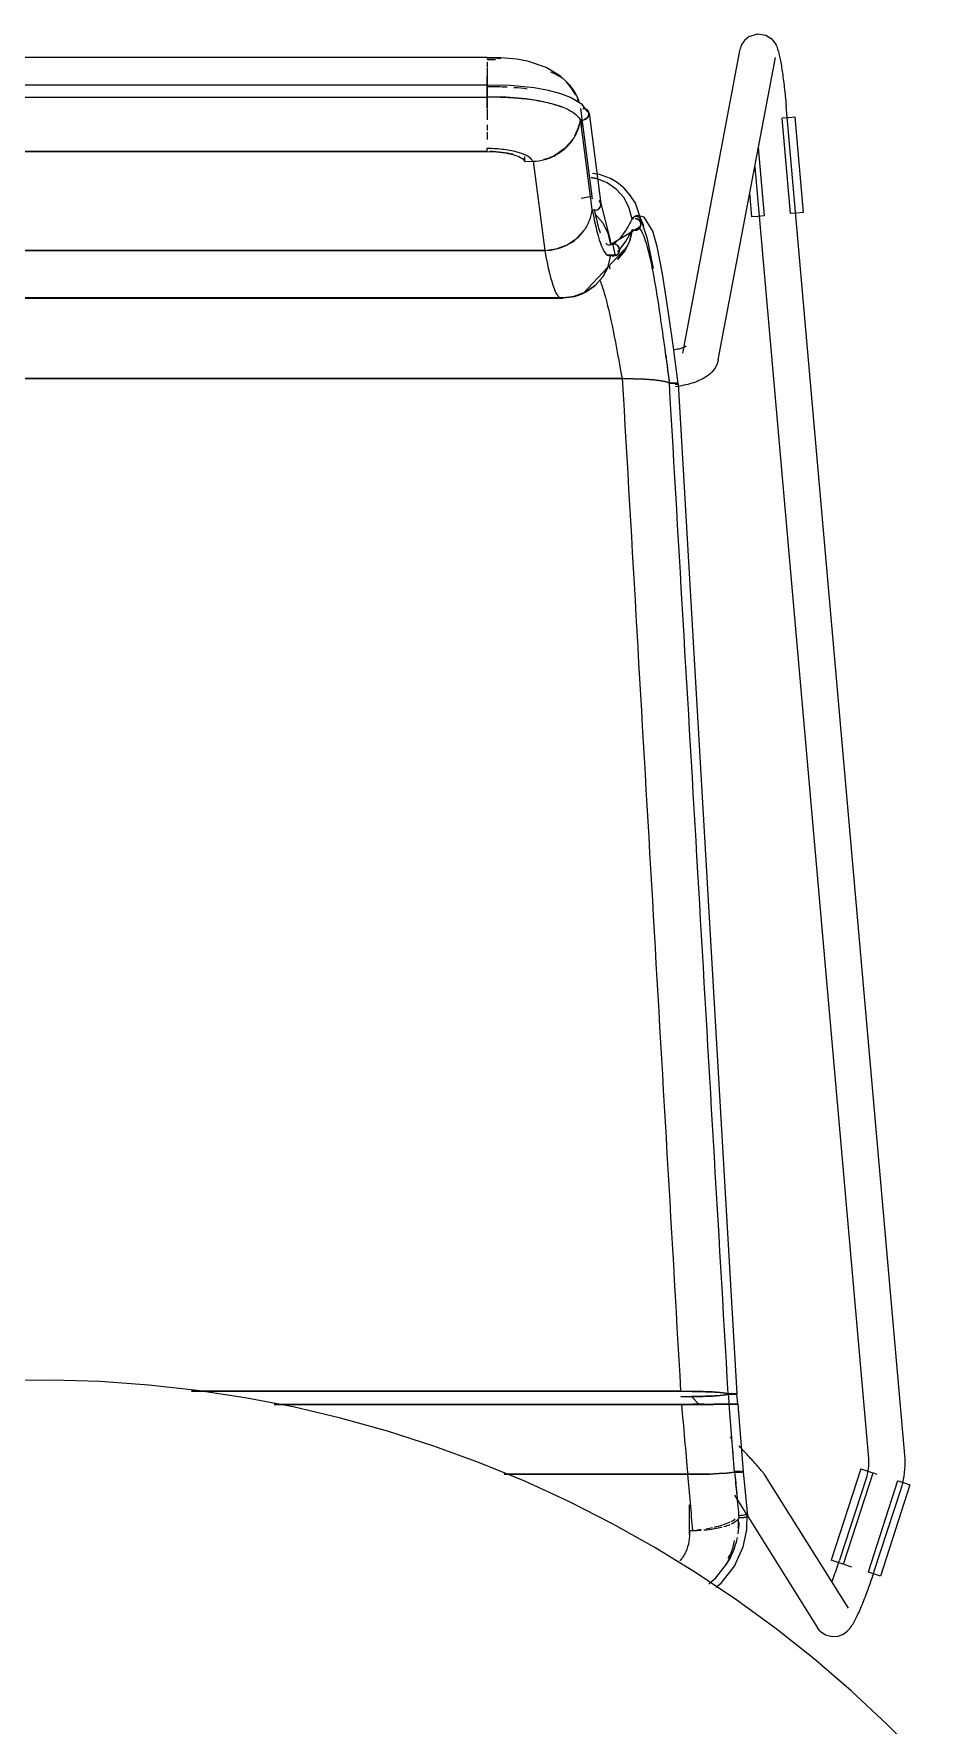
# Model space of a CAD drawing. Header units: millimetres. Extents: x 155927 to 317870, y -36033 to 97293.
# Drawn here: x 180498 to 180789, y 12593 to 13148 of the extents above; entities that cross this region are included whole.
import ezdxf

# ---------------------------------------------------------------- set-up
doc = ezdxf.new("R2010")
doc.units = ezdxf.units.MM
doc.header["$MEASUREMENT"] = 0
doc.layers.add('I-FURN', color=8, linetype='CONTINUOUS', lineweight=9)

msp = doc.modelspace()

# ---------------------------------------------------------------- linework, layer by layer
at = {"layer": 'I-FURN'}
for p, q in [((180732.83, 13147.45), (180731.25, 13146.12)), ((180732.83, 13147.45), (180735.58, 13148.28)), ((180735.58, 13148.28), (180738.34, 13147.8)), ((180738.34, 13147.8), (180739.99, 13146.75)), ((180729.69, 13142.69), (180710.88, 13043.4)), ((180729.78, 13143.1), (180729.69, 13142.69)), ((180729.92, 13143.62), (180729.78, 13143.1)), ((180730.13, 13144.24), (180729.92, 13143.62)), ((180730.5, 13145.04), (180730.13, 13144.24)), ((180731.25, 13146.12), (180730.5, 13145.04)), ((180739.99, 13146.75), (180740.85, 13145.85)), ((180740.85, 13145.85), (180741.33, 13145.14)), ((180741.33, 13145.14), (180741.63, 13144.58)), ((180741.63, 13144.58), (180741.85, 13144.11)), ((180741.85, 13144.11), (180742.02, 13143.68)), ((180742.02, 13143.68), (180742.16, 13143.28)), ((180742.16, 13143.28), (180742.28, 13142.88)), ((180742.28, 13142.88), (180742.4, 13142.48)), ((180742.4, 13142.48), (180742.51, 13142.08)), ((180742.51, 13142.08), (180742.61, 13141.67)), ((180646.79, 13140.5), (180351.93, 13140.5)), ((180646.79, 13140.33), (180646.79, 13140.5)), ((180651.3, 13140.42), (180646.79, 13140.5)), ((180646.79, 13140.48), (180646.79, 13140.2)), ((180646.79, 13139.01), (180646.79, 13137.26)), ((180646.79, 13136.98), (180646.79, 13134.4)), ((180656.51, 13139.9), (180651.3, 13140.42)), ((180660.01, 13139.25), (180656.51, 13139.9)), ((180666.16, 13137.23), (180660.01, 13139.25)), ((180670.88, 13134.36), (180666.16, 13137.23)), ((180722.67, 13041.16), (180741.48, 13140.45)), ((180742.61, 13141.67), (180742.71, 13141.24)), ((180742.71, 13141.24), (180742.81, 13140.8)), ((180742.81, 13140.8), (180742.9, 13140.34)), ((180742.9, 13140.34), (180743, 13139.86)), ((180743, 13139.86), (180743.1, 13139.37)), ((180743.1, 13139.37), (180743.19, 13138.85)), ((180743.19, 13138.85), (180743.28, 13138.32)), ((180743.28, 13138.32), (180743.38, 13137.77)), ((180743.38, 13137.77), (180743.47, 13137.2)), ((180743.47, 13137.2), (180743.56, 13136.61)), ((180743.56, 13136.61), (180743.65, 13136.01)), ((180646.79, 13131.46), (180351.93, 13131.46)), ((180646.79, 13131.22), (180646.79, 13134.24)), ((180646.79, 13134.23), (180646.79, 13131.22)), ((180646.79, 13131.46), (180646.79, 13127.61)), ((180654.35, 13131.32), (180646.79, 13131.46)), ((180646.79, 13131.39), (180646.79, 13131.46)), ((180646.79, 13131.2), (180646.79, 13131.39)), ((180646.79, 13130.89), (180646.79, 13131.2)), ((180646.79, 13130.5), (180646.79, 13130.89)), ((180662.23, 13130.52), (180654.35, 13131.32)), ((180672.85, 13132.52), (180670.88, 13134.36)), ((180674.52, 13130.45), (180672.85, 13132.52)), ((180743.65, 13136.01), (180743.74, 13135.39)), ((180743.74, 13135.39), (180743.83, 13134.76)), ((180743.83, 13134.76), (180743.92, 13134.11)), ((180743.92, 13134.11), (180744.01, 13133.44)), ((180744.01, 13133.44), (180744.1, 13132.77)), ((180744.1, 13132.77), (180744.18, 13132.08)), ((180744.18, 13132.08), (180744.27, 13131.38)), ((180744.27, 13131.38), (180744.35, 13130.67)), ((180351.93, 13127.5), (180646.79, 13127.5)), ((180646.79, 13130.05), (180646.79, 13130.5)), ((180646.79, 13129.56), (180646.79, 13130.05)), ((180646.79, 13129.06), (180646.79, 13129.56)), ((180646.79, 13128.58), (180646.79, 13129.06)), ((180646.79, 13128.17), (180646.79, 13128.58)), ((180646.79, 13127.84), (180646.79, 13128.17)), ((180646.79, 13127.61), (180646.79, 13127.84)), ((180646.79, 13123.72), (180646.79, 13127.53)), ((180646.79, 13127.53), (180646.79, 13123.72)), ((180653.01, 13127.42), (180646.79, 13127.5)), ((180659.57, 13126.89), (180653.01, 13127.42)), ((180663.59, 13126.3), (180659.57, 13126.89)), ((180666.95, 13129.65), (180662.23, 13130.52)), ((180668.02, 13125.33), (180663.59, 13126.3)), ((180670.99, 13128.57), (180666.95, 13129.65)), ((180671.46, 13124.24), (180668.02, 13125.33)), ((180674.16, 13127.38), (180670.99, 13128.57)), ((180677.99, 13125.08), (180674.16, 13127.38)), ((180675.86, 13128.18), (180674.52, 13130.45)), ((180744.35, 13130.67), (180744.43, 13129.95)), ((180744.43, 13129.95), (180744.51, 13129.23)), ((180744.51, 13129.23), (180744.59, 13128.49)), ((180744.59, 13128.49), (180744.66, 13127.76)), ((180744.66, 13127.76), (180744.74, 13127.01)), ((180744.74, 13127.01), (180744.81, 13126.26)), ((180744.81, 13126.26), (180744.88, 13125.51)), ((180744.88, 13125.51), (180744.95, 13124.76)), ((180646.79, 13123.52), (180646.79, 13119.97)), ((180677.4, 13123.75), (180681.24, 13094.06)), ((180681.26, 13090.51), (180677.42, 13120.21)), ((180678.17, 13117.78), (180677.85, 13120.22)), ((180679.88, 13122.69), (180677.99, 13125.08)), ((180680.24, 13122.19), (180684.09, 13092.42)), ((180743.54, 13120.62), (180746.3, 13089.21)), ((180743.67, 13120.64), (180745.73, 13120.82)), ((180744.95, 13124.76), (180744.96, 13124.6)), ((180783.91, 12681.28), (180744.96, 13124.6)), ((180745.73, 13120.82), (180747.78, 13121)), ((180747.78, 13121), (180750.54, 13089.59)), ((180646.79, 13118.34), (180646.79, 13116.5)), ((180646.79, 13115.98), (180646.79, 13113.51)), ((180646.79, 13109.66), (180351.93, 13109.66)), ((180351.93, 13109.6), (180646.79, 13109.6)), ((180646.79, 13109.6), (180649.82, 13109.49)), ((180649.82, 13109.49), (180652.67, 13109.17)), ((180652.67, 13109.17), (180655.17, 13108.66)), ((180655.17, 13108.66), (180657.15, 13107.99)), ((180737.86, 13088.47), (180735.88, 13110.95)), ((180657.15, 13107.99), (180658.5, 13107.2)), ((180658.5, 13107.2), (180659.14, 13106.34)), ((180659.14, 13106.34), (180659.14, 13108.01)), ((180659.14, 13106.34), (180661.86, 13106.41)), ((180661.86, 13106.41), (180665.72, 13077.13)), ((180734.67, 13104.58), (180771.95, 12680.23)), ((180680.89, 13101.12), (180682.63, 13100.75)), ((180682.64, 13100.75), (180680.9, 13101.12)), ((180683.63, 13102.09), (180681.36, 13102.38)), ((180686.15, 13099.35), (180682.64, 13100.75)), ((180687.23, 13100.8), (180683.63, 13102.09)), ((180689.24, 13097.18), (180686.15, 13099.35)), ((180689.5, 13099.45), (180687.23, 13100.8)), ((180691.67, 13097.68), (180689.5, 13099.45)), ((180693.66, 13095.43), (180691.67, 13097.68)), ((180681.12, 13094.84), (180677.63, 13094.15)), ((180683.85, 13093.09), (180683.56, 13093.48)), ((180684.04, 13092.65), (180683.85, 13093.09)), ((180684.11, 13092.18), (180684.04, 13092.65)), ((180684.04, 13091.71), (180684.11, 13092.18)), ((180684.08, 13092.49), (180687.05, 13080.88)), ((180691.72, 13094.35), (180689.24, 13097.18)), ((180693.46, 13091.03), (180691.72, 13094.35)), ((180695.48, 13092.61), (180693.66, 13095.43)), ((180699.47, 13080.89), (180695.48, 13092.61)), ((180732.93, 13095.99), (180733.63, 13088.1)), ((180681.73, 13090.35), (180682.23, 13090.32)), ((180682.23, 13090.32), (180682.72, 13090.4)), ((180684.76, 13086.14), (180682.25, 13089.02)), ((180682.72, 13090.4), (180683.17, 13090.59)), ((180683.17, 13090.59), (180683.56, 13090.89)), ((180683.56, 13090.89), (180683.85, 13091.27)), ((180683.85, 13091.27), (180684.04, 13091.71)), ((180694.36, 13087.4), (180693.46, 13091.03)), ((180694.83, 13087.57), (180694.36, 13087.4)), ((180694.36, 13087.4), (180694.83, 13087.56)), ((180696.18, 13088.62), (180695.27, 13088.32)), ((180695.33, 13087.61), (180695.82, 13087.53)), ((180695.83, 13087.53), (180695.33, 13087.61)), ((180695.82, 13087.53), (180696.28, 13087.34)), ((180696.28, 13087.34), (180695.83, 13087.53)), ((180698.37, 13088.09), (180696.18, 13088.62)), ((180696.28, 13087.34), (180696.67, 13087.03)), ((180696.67, 13087.03), (180696.28, 13087.34)), ((180696.67, 13087.03), (180696.97, 13086.64)), ((180696.97, 13086.64), (180696.67, 13087.03)), ((180696.97, 13086.64), (180697.16, 13086.18)), ((180697.17, 13086.18), (180696.97, 13086.64)), ((180701.14, 13083.45), (180698.37, 13088.09)), ((180735.67, 13088.28), (180733.63, 13088.1)), ((180737.73, 13088.46), (180735.67, 13088.28)), ((180748.49, 13089.41), (180746.43, 13089.22)), ((180750.54, 13089.59), (180748.49, 13089.41)), ((180673.03, 13078.93), (180676.14, 13081)), ((180676.14, 13081), (180678.63, 13083.75)), ((180686.51, 13082.75), (180684.76, 13086.14)), ((180687.4, 13079.03), (180686.51, 13082.75)), ((180687.05, 13080.88), (180687.37, 13079.01)), ((180697.04, 13084.84), (180687.65, 13079.13)), ((180694.41, 13083.92), (180693.62, 13080.3)), ((180693.63, 13080.3), (180694.41, 13083.91)), ((180694.89, 13083.77), (180694.41, 13083.92)), ((180694.41, 13083.91), (180694.89, 13083.76)), ((180695.39, 13083.74), (180694.89, 13083.77)), ((180694.89, 13083.76), (180695.39, 13083.73)), ((180695.88, 13083.83), (180695.39, 13083.74)), ((180695.39, 13083.73), (180695.88, 13083.82)), ((180696.33, 13084.03), (180695.88, 13083.83)), ((180695.88, 13083.82), (180696.33, 13084.03)), ((180696.7, 13084.35), (180696.33, 13084.03)), ((180696.33, 13084.03), (180696.71, 13084.35)), ((180696.99, 13084.75), (180696.7, 13084.35)), ((180696.71, 13084.35), (180697, 13084.75)), ((180697.18, 13085.21), (180696.99, 13084.75)), ((180697, 13084.75), (180697.18, 13085.21)), ((180697.16, 13086.18), (180697.23, 13085.7)), ((180697.24, 13085.7), (180697.17, 13086.18)), ((180697.23, 13085.7), (180697.18, 13085.21)), ((180697.18, 13085.21), (180697.24, 13085.7)), ((180701.37, 13071.23), (180699.47, 13080.89)), ((180702.55, 13078.45), (180701.14, 13083.45)), ((180665.72, 13077.13), (180333, 13077.13)), ((180333, 13077.13), (180665.72, 13077.13)), ((180665.72, 13077.13), (180669.49, 13077.61)), ((180669.49, 13077.61), (180673.03, 13078.93)), ((180692.93, 13078.65), (180678.33, 13062.95)), ((180689.22, 13075.56), (180686.34, 13075.51)), ((180686.51, 13071.81), (180687.4, 13075.52)), ((180687.4, 13079.03), (180687.87, 13079.19)), ((180687.87, 13079.19), (180687.4, 13079.03)), ((180687.87, 13075.37), (180687.4, 13075.53)), ((180687.4, 13075.52), (180687.87, 13075.36)), ((180687.87, 13079.19), (180688.37, 13079.23)), ((180688.37, 13079.23), (180687.87, 13079.19)), ((180688.37, 13075.33), (180687.87, 13075.37)), ((180687.87, 13075.36), (180688.37, 13075.32)), ((180688.92, 13075.42), (180688.08, 13079.32)), ((180688.37, 13079.23), (180688.86, 13079.15)), ((180688.86, 13079.15), (180688.37, 13079.23)), ((180688.86, 13075.41), (180688.37, 13075.33)), ((180688.37, 13075.32), (180688.86, 13075.41)), ((180688.86, 13079.15), (180689.31, 13078.95)), ((180689.31, 13078.95), (180688.86, 13079.15)), ((180689.31, 13075.61), (180688.86, 13075.41)), ((180688.86, 13075.41), (180689.31, 13075.61)), ((180689.31, 13078.95), (180689.69, 13078.63)), ((180689.7, 13078.63), (180689.31, 13078.95)), ((180689.69, 13075.93), (180689.31, 13075.61)), ((180689.31, 13075.61), (180689.7, 13075.92)), ((180691.98, 13076.98), (180689.58, 13074.14)), ((180689.59, 13074.14), (180691.99, 13076.98)), ((180689.69, 13078.63), (180689.99, 13078.23)), ((180689.99, 13076.33), (180689.69, 13075.93)), ((180689.99, 13078.23), (180689.7, 13078.63)), ((180689.7, 13075.92), (180689.99, 13076.33)), ((180689.99, 13078.23), (180690.17, 13077.77)), ((180690.18, 13077.77), (180689.99, 13078.23)), ((180690.17, 13076.79), (180689.99, 13076.33)), ((180689.99, 13076.33), (180690.18, 13076.79)), ((180690.17, 13077.77), (180690.24, 13077.28)), ((180690.24, 13077.28), (180690.17, 13076.79)), ((180690.25, 13077.28), (180690.18, 13077.77)), ((180690.18, 13076.79), (180690.25, 13077.28)), ((180693.62, 13080.3), (180691.98, 13076.98)), ((180691.99, 13076.98), (180693.63, 13080.3)), ((180704.35, 13069.44), (180702.55, 13078.45)), ((180686.48, 13071.75), (180684.75, 13068.42)), ((180684.76, 13068.42), (180686.49, 13071.75)), ((180682.25, 13065.55), (180679.11, 13063.38)), ((180679.11, 13063.37), (180682.25, 13065.54)), ((180684.75, 13068.42), (180682.25, 13065.55)), ((180682.25, 13065.54), (180684.76, 13068.42)), ((180705.38, 13063.12), (180704.35, 13069.44)), ((180671.75, 13061.53), (180326.97, 13061.53)), ((180326.97, 13061.53), (180671.75, 13061.53)), ((180327.5, 13061.38), (180632.3, 13061.38)), ((180632.3, 13061.38), (180671.21, 13061.38)), ((180674.96, 13061.82), (180671.21, 13061.38)), ((180675.54, 13062.01), (180671.75, 13061.54)), ((180671.75, 13061.53), (180675.54, 13062.01)), ((180679.43, 13063.55), (180674.96, 13061.82)), ((180679.11, 13063.38), (180675.54, 13062.01)), ((180675.54, 13062.01), (180679.11, 13063.37)), ((180678.33, 13062.95), (180676.4, 13062.25)), ((180706.57, 13055.1), (180705.38, 13063.12)), ((180707.92, 13045.17), (180706.57, 13055.1)), ((180708.33, 13044.42), (180707.84, 13044.32)), ((180709.47, 13033.32), (180707.92, 13045.17)), ((180708.8, 13044.52), (180708.33, 13044.42)), ((180709.24, 13044.63), (180708.8, 13044.52)), ((180709.67, 13044.73), (180709.24, 13044.63)), ((180710.06, 13044.84), (180709.67, 13044.73)), ((180710.43, 13044.95), (180710.06, 13044.84)), ((180710.76, 13045.06), (180710.43, 13044.95)), ((180711.07, 13045.16), (180710.76, 13045.06)), ((180711.33, 13045.26), (180711.07, 13045.16)), ((180711.57, 13045.36), (180711.33, 13045.26)), ((180711.76, 13045.45), (180711.57, 13045.36)), ((180711.91, 13045.52), (180711.76, 13045.45)), ((180712, 13045.57), (180711.91, 13045.52)), ((180712.07, 13045.61), (180712, 13045.57)), ((180712.1, 13045.63), (180712.07, 13045.61)), ((180720.09, 13036.69), (180719.56, 13036.23)), ((180720.62, 13037.2), (180720.09, 13036.69)), ((180721.13, 13037.8), (180720.62, 13037.2)), ((180721.61, 13038.49), (180721.13, 13037.8)), ((180722.05, 13039.28), (180721.61, 13038.49)), ((180722.41, 13040.17), (180722.05, 13039.28)), ((180722.67, 13041.16), (180722.41, 13040.17)), ((180691.06, 13035.03), (180307.66, 13035.03)), ((180307.66, 13035.03), (180691.06, 13035.03)), ((180694.83, 13034.97), (180691.06, 13035.03)), ((180691.14, 13035.03), (180694.83, 13034.97)), ((180698.36, 13034.82), (180694.83, 13034.97)), ((180694.89, 13034.97), (180698.37, 13034.82)), ((180701.47, 13034.58), (180698.36, 13034.82)), ((180698.41, 13034.82), (180701.47, 13034.58)), ((180703.96, 13034.27), (180701.47, 13034.58)), ((180701.5, 13034.58), (180703.96, 13034.27)), ((180705.71, 13033.9), (180703.96, 13034.27)), ((180703.97, 13034.27), (180705.71, 13033.9)), ((180705.71, 13033.9), (180706.61, 13033.5)), ((180706.61, 13033.5), (180705.71, 13033.9)), ((180707.08, 13033.52), (180706.61, 13033.5)), ((180706.61, 13033.5), (180707.08, 13033.52)), ((180707.58, 13033.53), (180707.08, 13033.52)), ((180707.08, 13033.52), (180707.58, 13033.53)), ((180708.07, 13033.52), (180707.58, 13033.53)), ((180707.58, 13033.53), (180708.07, 13033.52)), ((180708.52, 13033.5), (180708.07, 13033.52)), ((180708.07, 13033.52), (180708.53, 13033.5)), ((180708.91, 13033.46), (180708.52, 13033.5)), ((180708.53, 13033.5), (180708.91, 13033.46)), ((180708.56, 13033.13), (180708.94, 13033.17)), ((180708.94, 13033.17), (180708.56, 13033.13)), ((180709.37, 13032.41), (180708.67, 13032.29)), ((180709.21, 13033.42), (180708.91, 13033.46)), ((180708.91, 13033.46), (180709.21, 13033.42)), ((180708.94, 13033.17), (180709.23, 13033.21)), ((180709.23, 13033.21), (180708.94, 13033.17)), ((180710.06, 13032.53), (180709.37, 13032.41)), ((180709.41, 13033.26), (180709.47, 13033.32)), ((180709.48, 13033.31), (180709.42, 13033.26)), ((180709.48, 13033.31), (180728.76, 12701.41)), ((180710.75, 13032.67), (180710.06, 13032.53)), ((180711.41, 13032.81), (180710.75, 13032.67)), ((180712.07, 13032.96), (180711.41, 13032.81)), ((180712.71, 13033.12), (180712.07, 13032.96)), ((180713.34, 13033.3), (180712.71, 13033.12)), ((180713.96, 13033.48), (180713.34, 13033.3)), ((180714.56, 13033.67), (180713.96, 13033.48)), ((180715.16, 13033.88), (180714.56, 13033.67)), ((180715.74, 13034.1), (180715.16, 13033.88)), ((180716.31, 13034.33), (180715.74, 13034.1)), ((180716.87, 13034.59), (180716.31, 13034.33)), ((180717.42, 13034.86), (180716.87, 13034.59)), ((180717.95, 13035.15), (180717.42, 13034.86)), ((180718.5, 13035.47), (180717.95, 13035.15)), ((180719.03, 13035.83), (180718.5, 13035.47)), ((180719.56, 13036.23), (180719.03, 13035.83)), ((180503.68, 12705.97), (180487.68, 12705.83)), ((180519.67, 12705.48), (180503.68, 12705.97)), ((180535.63, 12704.35), (180519.67, 12705.48)), ((180551.53, 12702.58), (180535.63, 12704.35)), ((180710.31, 12702.3), (180549.74, 12702.3)), ((180549.74, 12702.3), (180710.31, 12702.3)), ((180567.35, 12700.18), (180551.53, 12702.58)), ((180583.06, 12697.14), (180567.35, 12700.18)), ((180710.58, 12697.98), (180576.83, 12697.98)), ((180576.83, 12697.98), (180710.58, 12697.98)), ((180714.1, 12702.27), (180710.31, 12702.3)), ((180710.42, 12700.51), (180714.1, 12700.54)), ((180714.36, 12697.99), (180710.58, 12697.98)), ((180710.58, 12697.98), (180714.36, 12697.99)), ((180716.37, 12697.99), (180713.8, 12700.66)), ((180717.66, 12702.2), (180714.1, 12702.27)), ((180714.1, 12700.54), (180717.65, 12700.62)), ((180717.93, 12697.99), (180714.36, 12697.99)), ((180714.36, 12697.99), (180717.93, 12697.99)), ((180714.37, 12698.11), (180717.92, 12698.1)), ((180717.93, 12698.1), (180714.37, 12698.11)), ((180717.65, 12700.62), (180720.77, 12700.74)), ((180720.79, 12702.07), (180717.66, 12702.2)), ((180721.06, 12698), (180717.93, 12697.99)), ((180717.93, 12697.99), (180721.06, 12698)), ((180720.77, 12700.74), (180723.27, 12700.9)), ((180723.29, 12701.91), (180720.79, 12702.07)), ((180721.05, 12698.09), (180723.54, 12698.08)), ((180723.55, 12698.08), (180721.05, 12698.09)), ((180721.06, 12698), (180723.57, 12698.01)), ((180723.56, 12698.01), (180721.07, 12698)), ((180723.27, 12700.9), (180725.02, 12701.1)), ((180725.04, 12701.72), (180723.29, 12701.91)), ((180723.54, 12698.08), (180725.3, 12698.07)), ((180725.3, 12698.07), (180723.55, 12698.08)), ((180725.31, 12698.02), (180723.57, 12698.01)), ((180723.57, 12698.01), (180725.32, 12698.02)), ((180725.02, 12701.1), (180725.92, 12701.31)), ((180725.93, 12701.51), (180725.04, 12701.72)), ((180726.2, 12698.04), (180725.31, 12698.02)), ((180725.32, 12698.02), (180726.2, 12698.04)), ((180725.92, 12701.31), (180726.39, 12701.3)), ((180726.4, 12701.51), (180725.93, 12701.51)), ((180726.19, 12698.05), (180726.66, 12698.05)), ((180726.67, 12698.05), (180726.2, 12698.05)), ((180726.67, 12698.04), (180726.2, 12698.04)), ((180726.2, 12698.04), (180726.67, 12698.04)), ((180726.39, 12701.3), (180726.89, 12701.3)), ((180726.9, 12701.52), (180726.4, 12701.51)), ((180726.66, 12698.05), (180727.16, 12698.05)), ((180727.16, 12698.05), (180726.67, 12698.05)), ((180727.17, 12698.04), (180726.67, 12698.04)), ((180726.67, 12698.04), (180727.17, 12698.04)), ((180726.89, 12701.3), (180727.38, 12701.3)), ((180727.39, 12701.51), (180726.9, 12701.52)), ((180727.16, 12698.05), (180727.65, 12698.05)), ((180727.65, 12698.05), (180727.16, 12698.05)), ((180727.66, 12698.04), (180727.17, 12698.04)), ((180727.17, 12698.04), (180727.66, 12698.04)), ((180727.38, 12701.3), (180727.83, 12701.31)), ((180727.84, 12701.5), (180727.39, 12701.51)), ((180727.65, 12698.05), (180728.1, 12698.05)), ((180728.11, 12698.05), (180727.65, 12698.05)), ((180728.11, 12698.04), (180727.66, 12698.04)), ((180727.66, 12698.04), (180728.11, 12698.04)), ((180727.83, 12701.31), (180728.21, 12701.33)), ((180728.22, 12701.48), (180727.84, 12701.5)), ((180728.1, 12698.05), (180728.48, 12698.05)), ((180728.49, 12698.05), (180728.11, 12698.05)), ((180728.49, 12698.04), (180728.11, 12698.04)), ((180728.11, 12698.04), (180728.49, 12698.04)), ((180728.21, 12701.33), (180728.51, 12701.35)), ((180728.51, 12701.46), (180728.22, 12701.48)), ((180728.48, 12698.05), (180728.78, 12698.05)), ((180728.78, 12698.05), (180728.49, 12698.05)), ((180728.78, 12698.04), (180728.49, 12698.04)), ((180728.49, 12698.04), (180728.79, 12698.04)), ((180728.7, 12701.43), (180728.51, 12701.46)), ((180728.51, 12701.35), (180728.7, 12701.38)), ((180728.76, 12701.41), (180728.7, 12701.43)), ((180728.7, 12701.38), (180728.76, 12701.41)), ((180729.04, 12698.05), (180728.77, 12701.41)), ((180728.78, 12698.05), (180728.97, 12698.05)), ((180728.97, 12698.05), (180728.78, 12698.04)), ((180728.97, 12698.05), (180728.78, 12698.05)), ((180728.79, 12698.04), (180728.97, 12698.05)), ((180728.97, 12698.05), (180729.04, 12698.05)), ((180729.04, 12698.05), (180728.97, 12698.05)), ((180728.97, 12698.05), (180729.04, 12698.05)), ((180729.04, 12698.05), (180728.97, 12698.05)), ((180729.04, 12698.05), (180730.86, 12675.85)), ((180598.63, 12693.48), (180583.06, 12697.14)), ((180614.05, 12689.2), (180598.63, 12693.48)), ((180629.28, 12684.31), (180614.05, 12689.2)), ((180727.14, 12686.8), (180726.65, 12687.31)), ((180644.3, 12678.81), (180629.28, 12684.31)), ((180729.95, 12683.83), (180729.49, 12684.32)), ((180730.4, 12683.36), (180729.95, 12683.83)), ((180730.84, 12682.89), (180730.4, 12683.36)), ((180731.27, 12682.42), (180730.84, 12682.89)), ((180731.69, 12681.97), (180731.27, 12682.42)), ((180732.11, 12681.53), (180731.69, 12681.97)), ((180732.51, 12681.09), (180732.11, 12681.53)), ((180732.9, 12680.67), (180732.51, 12681.09)), ((180733.28, 12680.25), (180732.9, 12680.67)), ((180783.92, 12681.24), (180783.91, 12681.28)), ((180783.99, 12680.1), (180783.92, 12681.24)), ((180659.1, 12672.72), (180644.3, 12678.81)), ((180719.82, 12675.12), (180716.37, 12675.04)), ((180716.38, 12675.04), (180719.81, 12675.12)), ((180719.81, 12675.12), (180722.91, 12675.23)), ((180722.92, 12675.23), (180719.88, 12675.12)), ((180722.91, 12675.23), (180725.39, 12675.38)), ((180725.39, 12675.38), (180722.95, 12675.23)), ((180725.39, 12675.38), (180727.13, 12675.56)), ((180727.13, 12675.56), (180725.41, 12675.38)), ((180728.01, 12675.75), (180727.13, 12675.56)), ((180727.13, 12675.56), (180728.02, 12675.75)), ((180728.48, 12675.75), (180728.01, 12675.75)), ((180728.02, 12675.75), (180728.49, 12675.75)), ((180728.5, 12675.95), (180728.03, 12675.94)), ((180728.03, 12675.94), (180728.5, 12675.95)), ((180728.98, 12675.74), (180728.48, 12675.75)), ((180728.49, 12675.75), (180728.99, 12675.74)), ((180729, 12675.95), (180728.5, 12675.95)), ((180728.5, 12675.95), (180729, 12675.95)), ((180729.47, 12675.75), (180728.98, 12675.74)), ((180728.99, 12675.74), (180729.48, 12675.75)), ((180729.49, 12675.94), (180729, 12675.95)), ((180729, 12675.95), (180729.49, 12675.94)), ((180729.93, 12675.76), (180729.47, 12675.75)), ((180729.48, 12675.75), (180729.93, 12675.76)), ((180729.94, 12675.93), (180729.49, 12675.94)), ((180729.49, 12675.94), (180729.94, 12675.93)), ((180729.93, 12675.76), (180730.31, 12675.77)), ((180730.31, 12675.77), (180729.93, 12675.76)), ((180730.31, 12675.77), (180730.61, 12675.8)), ((180730.6, 12675.8), (180730.31, 12675.77)), ((180730.62, 12675.9), (180730.32, 12675.92)), ((180730.32, 12675.92), (180730.61, 12675.9)), ((180730.61, 12675.9), (180730.8, 12675.87)), ((180730.61, 12675.8), (180730.8, 12675.82)), ((180730.8, 12675.87), (180730.62, 12675.9)), ((180730.87, 12675.85), (180730.8, 12675.87)), ((180730.8, 12675.87), (180730.86, 12675.85)), ((180730.86, 12675.85), (180730.8, 12675.82)), ((180730.8, 12675.82), (180730.87, 12675.85)), ((180730.87, 12675.85), (180732.29, 12661.35)), ((180733.65, 12679.85), (180733.28, 12680.25)), ((180734.01, 12679.46), (180733.65, 12679.85)), ((180734.35, 12679.08), (180734.01, 12679.46)), ((180734.68, 12678.72), (180734.35, 12679.08)), ((180734.99, 12678.37), (180734.68, 12678.72)), ((180735.3, 12678.03), (180734.99, 12678.37)), ((180735.58, 12677.71), (180735.3, 12678.03)), ((180735.86, 12677.4), (180735.58, 12677.71)), ((180736.11, 12677.1), (180735.86, 12677.4)), ((180736.36, 12676.82), (180736.11, 12677.1)), ((180736.59, 12676.56), (180736.36, 12676.82)), ((180736.8, 12676.31), (180736.59, 12676.56)), ((180737, 12676.06), (180736.8, 12676.31)), ((180737.19, 12675.83), (180737, 12676.06)), ((180737.37, 12675.61), (180737.19, 12675.83)), ((180737.54, 12675.39), (180737.37, 12675.61)), ((180737.72, 12675.16), (180737.54, 12675.39)), ((180737.9, 12674.9), (180737.72, 12675.16)), ((180769.47, 12676.81), (180759.78, 12646.81)), ((180763.82, 12645.5), (180773.51, 12675.51)), ((180769.47, 12676.81), (180771.42, 12676.18)), ((180771.42, 12676.18), (180773.39, 12675.55)), ((180771.72, 12675.62), (180771.58, 12674.97)), ((180771.83, 12676.27), (180771.72, 12675.62)), ((180771.92, 12676.93), (180771.83, 12676.27)), ((180771.98, 12677.59), (180771.92, 12676.93)), ((180771.96, 12680.23), (180772, 12679.57)), ((180772.01, 12678.25), (180771.98, 12677.59)), ((180772, 12679.57), (180772.02, 12678.91)), ((180772.02, 12678.91), (180772.01, 12678.25)), ((180773.61, 12675.48), (180774.77, 12675.1)), ((180783.68, 12674.4), (180783.84, 12675.54)), ((180783.84, 12675.54), (180783.94, 12676.67)), ((180783.94, 12676.67), (180784, 12677.81)), ((180784.02, 12678.96), (180783.99, 12680.1)), ((180784, 12677.81), (180784.02, 12678.96)), ((180652.4, 12675.02), (180712.52, 12675.02)), ((180712.52, 12675.02), (180652.4, 12675.02)), ((180673.63, 12666.04), (180659.1, 12672.72)), ((180712.52, 12675.02), (180716.28, 12675.04)), ((180716.28, 12675.04), (180712.64, 12675.02)), ((180738.12, 12674.58), (180737.9, 12674.9)), ((180765.42, 12630.99), (180738.12, 12674.58)), ((180771.21, 12673.67), (180762.5, 12646.86)), ((180771.22, 12673.7), (180771.21, 12673.67)), ((180771.41, 12674.33), (180771.22, 12673.7)), ((180771.58, 12674.97), (180771.41, 12674.33)), ((180781.58, 12672.9), (180771.89, 12642.9)), ((180773.91, 12643.15), (180782.63, 12669.97)), ((180785.62, 12671.6), (180775.93, 12641.59)), ((180781.7, 12672.87), (180783.67, 12672.23)), ((180782.63, 12669.97), (180782.96, 12671.06)), ((180782.96, 12671.06), (180783.24, 12672.16)), ((180783.24, 12672.16), (180783.49, 12673.28)), ((180783.49, 12673.28), (180783.68, 12674.4)), ((180783.67, 12672.23), (180785.62, 12671.6)), ((180687.89, 12658.78), (180673.63, 12666.04)), ((180713.23, 12655.22), (180713.23, 12664.97)), ((180727.95, 12668.21), (180731.99, 12661.76)), ((180701.85, 12650.96), (180687.89, 12658.78)), ((180732.08, 12656.79), (180732.17, 12662.25)), ((180732.22, 12661.39), (180755.25, 12624.62)), ((180714.22, 12656.46), (180713.17, 12656.46)), ((180730.87, 12651.14), (180732.08, 12656.79)), ((180715.48, 12642.58), (180701.85, 12650.96)), ((180725.39, 12645.53), (180727.3, 12649.22)), ((180727.96, 12644.83), (180730.87, 12651.14)), ((180728.77, 12633.67), (180715.48, 12642.58)), ((180721.89, 12640.96), (180725.39, 12645.53)), ((180723.63, 12639.3), (180727.96, 12644.83)), ((180761.73, 12646.18), (180759.78, 12646.81)), ((180760.53, 12641.14), (180760.76, 12641.79)), ((180760.76, 12641.79), (180761, 12642.44)), ((180761, 12642.44), (180761.23, 12643.11)), ((180761.23, 12643.11), (180761.47, 12643.78)), ((180761.47, 12643.78), (180761.7, 12644.46)), ((180761.7, 12644.46), (180761.93, 12645.15)), ((180763.7, 12645.54), (180761.73, 12646.18)), ((180761.93, 12645.15), (180762.16, 12645.84)), ((180762.16, 12645.84), (180762.39, 12646.53)), ((180762.39, 12646.53), (180762.5, 12646.86)), ((180763.92, 12645.47), (180766.4, 12644.67)), ((180773.98, 12642.22), (180772.01, 12642.86)), ((180773.27, 12641.22), (180773.52, 12641.95)), ((180773.52, 12641.95), (180773.76, 12642.69)), ((180773.76, 12642.69), (180773.91, 12643.15)), ((180775.93, 12641.59), (180773.98, 12642.22)), ((180720.27, 12639.6), (180721.89, 12640.96)), ((180721.92, 12637.93), (180723.63, 12639.3)), ((180760.06, 12639.88), (180760.29, 12640.5)), ((180760.29, 12640.5), (180760.53, 12641.14)), ((180771.25, 12635.54), (180771.5, 12636.22)), ((180771.5, 12636.22), (180771.76, 12636.91)), ((180771.76, 12636.91), (180772.01, 12637.61)), ((180772.01, 12637.61), (180772.27, 12638.32)), ((180772.27, 12638.32), (180772.52, 12639.03)), ((180772.52, 12639.03), (180772.77, 12639.75)), ((180772.77, 12639.75), (180773.02, 12640.48)), ((180773.02, 12640.48), (180773.27, 12641.22)), ((180741.69, 12624.24), (180728.77, 12633.67)), ((180769.01, 12630.07), (180769.25, 12630.61)), ((180769.25, 12630.61), (180769.5, 12631.18)), ((180769.5, 12631.18), (180769.74, 12631.75)), ((180769.74, 12631.75), (180769.99, 12632.35)), ((180769.99, 12632.35), (180770.24, 12632.96)), ((180770.24, 12632.96), (180770.49, 12633.59)), ((180770.49, 12633.59), (180770.74, 12634.23)), ((180770.74, 12634.23), (180770.99, 12634.88)), ((180770.99, 12634.88), (180771.25, 12635.54)), ((180766.15, 12624.76), (180766.43, 12625.16)), ((180766.43, 12625.16), (180766.68, 12625.54)), ((180766.68, 12625.54), (180766.92, 12625.93)), ((180766.92, 12625.93), (180767.16, 12626.33)), ((180767.16, 12626.33), (180767.39, 12626.74)), ((180767.39, 12626.74), (180767.62, 12627.17)), ((180767.62, 12627.17), (180767.85, 12627.61)), ((180767.85, 12627.61), (180768.08, 12628.07)), ((180768.08, 12628.07), (180768.31, 12628.54)), ((180768.31, 12628.54), (180768.54, 12629.03)), ((180768.54, 12629.03), (180768.78, 12629.54)), ((180768.78, 12629.54), (180769.01, 12630.07)), ((180754.22, 12614.29), (180741.69, 12624.24)), ((180756.15, 12623.5), (180755.25, 12624.62)), ((180756.15, 12623.5), (180757.88, 12622.28)), ((180757.88, 12622.28), (180760.11, 12621.69)), ((180760.11, 12621.69), (180762.08, 12621.86)), ((180762.08, 12621.86), (180763.46, 12622.39)), ((180763.46, 12622.39), (180764.37, 12622.95)), ((180764.37, 12622.95), (180765, 12623.47)), ((180765, 12623.47), (180765.47, 12623.94)), ((180765.47, 12623.94), (180765.84, 12624.36)), ((180765.84, 12624.36), (180766.15, 12624.76)), ((180766.34, 12603.85), (180754.22, 12614.29)), ((180778.04, 12592.94), (180766.34, 12603.85)), ((180789.29, 12581.56), (180778.04, 12592.94))]:
    msp.add_line(p, q, dxfattribs=at)
for centre, major_axis, ratio, start_param, end_param in [((180646.79, 13136.22), (-12.4, 0), 0.287441, 4.492176, 4.712389), ((180646.79, 13124.75), (0, -15.75), 0.000004, 0.290246, 0.472486), ((180682.14, 13092.19), (-1.96, 0), 0.955139, 1.359855, 3.903556), ((180665.59, 13092.2), (-15.78, 0), 0.955139, 2.545839, 2.787386), ((180665.59, 13092.2), (-15.78, 0), 0.955139, 2.787556, 3.029056), ((180665.59, 13092.2), (-15.78, 0), 0.955139, 1.579038, 2.545717)]:
    msp.add_ellipse(centre, major_axis=major_axis, ratio=ratio, start_param=start_param, end_param=end_param, dxfattribs=at)
for points in [[(180646.79, 13140.41), (180648.36, 13140.42), (180649.87, 13140.34), (180651.3, 13140.2)], [(180646.79, 13130.93), (180649, 13130.97), (180651.21, 13130.94), (180653.39, 13130.83)], [(180655.59, 13130.69), (180657.07, 13130.58), (180658.52, 13130.43), (180659.94, 13130.25)], [(180676.33, 13127.09), (180676.47, 13126.73), (180676.58, 13126.37), (180676.66, 13126)], [(180661.86, 13106.41), (180663.15, 13106.45), (180665.65, 13106.81), (180669.25, 13108.22), (180672.4, 13110.41), (180674.93, 13113.25), (180676.69, 13116.59), (180677.27, 13118.97), (180677.42, 13120.21)], [(180671.63, 13124.17), (180673.09, 13123.6), (180675.55, 13122.33), (180676.86, 13120.93), (180677.22, 13120.2)], [(180676.96, 13118.69), (180676.65, 13117.31), (180676.14, 13115.94), (180675.45, 13114.68)], [(180646.79, 13110.73), (180648.68, 13110.7), (180652.42, 13110.44), (180657.21, 13109.48), (180660.54, 13108.08), (180661.48, 13106.98), (180661.61, 13106.42)], [(180655.16, 13108.71), (180653.11, 13109.26), (180650.39, 13109.54), (180647.62, 13109.64)], [(180681.26, 13090.51), (180682.29, 13085.01), (180684.33, 13076.95), (180686.38, 13074.98), (180687.4, 13075.53)], [(180681.89, 13090.72), (180682.55, 13087.6), (180683.21, 13084.68), (180683.87, 13082.95)], [(180685.77, 13079.45), (180686.31, 13078.88), (180686.86, 13078.74), (180687.4, 13079.03)], [(180686.88, 13072.19), (180686.92, 13071.82), (180686.97, 13071.44), (180687.01, 13071.06)], [(180671.21, 13061.38), (180671.39, 13061.38), (180671.57, 13061.44), (180671.75, 13061.54)], [(180705.41, 13042.87), (180705.8, 13039.77), (180706.2, 13036.64), (180706.59, 13033.51)], [(180691.14, 13035.03), (180694.33, 12979.67), (180697.53, 12924.25), (180700.72, 12868.79)], [(180725.93, 12701.51), (180722.71, 12756.91), (180716.27, 12867.67), (180709.83, 12978.27), (180706.61, 13033.5)], [(180700.72, 12868.79), (180703.92, 12813.33), (180707.12, 12757.83), (180710.31, 12702.3)], [(180710.58, 12697.98), (180710.92, 12694.15), (180711.26, 12690.32), (180711.61, 12686.49)], [(180725.92, 12701.31), (180725.97, 12700.76), (180726.06, 12699.68), (180726.15, 12698.6), (180726.19, 12698.05)], [(180725.93, 12701.51), (180725.98, 12700.93), (180726.07, 12699.77), (180726.15, 12698.62), (180726.2, 12698.04)], [(180728.01, 12675.75), (180727.71, 12679.46), (180727.11, 12686.89), (180726.5, 12694.32), (180726.2, 12698.04)], [(180711.61, 12686.49), (180711.95, 12682.66), (180712.29, 12678.84), (180712.64, 12675.02)], [(180728.02, 12675.75), (180728.26, 12673.23), (180728.74, 12668.19), (180729.21, 12663.24), (180729.45, 12660.8)], [(180728.05, 12675.75), (180728.28, 12673.44), (180728.51, 12671.13), (180728.74, 12668.86)], [(180712.52, 12675.02), (180712.83, 12671.88), (180713.42, 12665.63), (180713.96, 12659.49), (180714.22, 12656.46)], [(180724.44, 12658.52), (180725.26, 12658.79), (180726.07, 12659.07), (180726.62, 12659.37)], [(180726.45, 12658.43), (180725.86, 12658.18), (180725.2, 12657.95), (180724.47, 12657.74)], [(180726.87, 12659.49), (180727.51, 12659.8), (180727.9, 12660.12), (180728.23, 12660.44)], [(180729.42, 12659.26), (180729.41, 12658), (180729.31, 12656.74), (180729.13, 12655.5)], [(180729.22, 12657.29), (180729.33, 12658.17), (180729.35, 12659.07), (180729.35, 12659.97)], [(180713.17, 12656.46), (180713.22, 12655.96), (180713.23, 12655.45), (180713.23, 12654.94)], [(180717, 12656.56), (180716.09, 12656.5), (180715.17, 12656.47), (180714.22, 12656.46)], [(180715.63, 12656.7), (180716.11, 12656.75), (180716.58, 12656.82), (180717.04, 12656.88)], [(180718.74, 12657.14), (180719.43, 12657.26), (180720.08, 12657.39), (180720.74, 12657.53)], [(180721.4, 12657.68), (180722.33, 12657.89), (180723.27, 12658.12), (180724.12, 12658.37)], [(180720.91, 12640.09), (180720.49, 12639.7), (180720.06, 12639.32), (180719.62, 12638.96)]]:
    msp.add_open_spline(points, degree=3, dxfattribs=at)
for points, knots in [([(180671.49, 13133.63), (180670.76, 13134.16), (180669.51, 13134.88), (180668.18, 13135.51), (180667.67, 13135.71)], [0.5455526, 0.5455526, 0.5455526, 0.5455526, 0.6666667, 0.739481, 0.739481, 0.739481, 0.739481]), ([(180676.92, 13126.02), (180676.81, 13126.39), (180676.29, 13127.9), (180674.92, 13130.4), (180673.24, 13132.23), (180672.29, 13133.01)], [0.1134959, 0.1134959, 0.1134959, 0.1134959, 0.1666667, 0.3333333, 0.5, 0.5, 0.5, 0.5]), ([(180646.79, 13127.53), (180649.13, 13127.57), (180653.79, 13127.5), (180660.63, 13126.87), (180666.74, 13125.78), (180669.96, 13124.77), (180671.45, 13124.23)], [0.0000052, 0.0000052, 0.0000052, 0.0000052, 0.1666667, 0.3333333, 0.5, 0.6602535, 0.6602535, 0.6602535, 0.6602535]), ([(180678.18, 13123.78), (180678.35, 13123.78), (180678.63, 13123.74), (180679.02, 13123.59), (180679.43, 13123.34), (180679.89, 13122.81), (180680.14, 13121.95), (180679.91, 13121.16), (180679.52, 13120.63), (180679.13, 13120.31), (180678.83, 13120.17), (180678.67, 13120.12)], [-0.875, -0.875, -0.875, -0.875, -0.8125, -0.765625, -0.71875, -0.625, -0.5, -0.375, -0.3125, -0.25, -0.1875, -0.1875, -0.1875, -0.1875]), ([(180678.27, 13120.03), (180678.42, 13120.03), (180678.64, 13120.06), (180678.93, 13120.15), (180679.2, 13120.26), (180679.51, 13120.46), (180679.83, 13120.76), (180680.07, 13121.13), (180680.2, 13121.49), (180680.25, 13121.8), (180680.25, 13122.07), (180680.22, 13122.34), (180680.15, 13122.58), (180680.03, 13122.83), (180679.84, 13123.13), (180679.52, 13123.44), (180679.12, 13123.66), (180678.77, 13123.76), (180678.51, 13123.79), (180678.34, 13123.8), (180678.27, 13123.8)], [0.1111111, 0.1111111, 0.1111111, 0.1111111, 0.1666667, 0.1944444, 0.2222222, 0.2777778, 0.3333333, 0.3888889, 0.4444444, 0.4791667, 0.5138889, 0.5486111, 0.5833333, 0.6180556, 0.6527778, 0.7222222, 0.7916667, 0.8263889, 0.8611111, 0.8888889, 0.8888889, 0.8888889, 0.8888889]), ([(180674.58, 13113.33), (180673.15, 13111.28), (180670.21, 13108.77), (180666.63, 13107.21), (180665.39, 13106.96)], [-0.6666667, -0.6666667, -0.6666667, -0.6666667, -0.3333333, -0.1666667, -0.1666667, -0.1666667, -0.1666667]), ([(180688.08, 13079.32), (180689.02, 13079.78), (180691.11, 13081.57), (180693.2, 13085), (180694.36, 13087.4)], [0.0974617, 0.0974617, 0.0974617, 0.0974617, 0.5, 1, 1, 1, 1]), ([(180694.36, 13087.4), (180695.39, 13088.96), (180696.64, 13088.73), (180697.9, 13085.82), (180698.13, 13085.19)], [0, 0, 0, 0, 0.25, 0.3070827, 0.3070827, 0.3070827, 0.3070827]), ([(180689.53, 13076.79), (180689.99, 13077.18), (180691.62, 13078.85), (180693.24, 13081.51), (180694.41, 13083.92)], [0.3036932, 0.3036932, 0.3036932, 0.3036932, 0.5, 1, 1, 1, 1]), ([(180696.24, 13084.8), (180696.65, 13084.6), (180698.07, 13083), (180700.51, 13074.7), (180703.56, 13056.27), (180705.59, 13041.05), (180706.61, 13033.5)], [0.1500589, 0.1500589, 0.1500589, 0.1500589, 0.25, 0.5, 0.75, 1, 1, 1, 1]), ([(180665.72, 13077.13), (180666.72, 13071.41), (180668.55, 13063.76), (180670.39, 13061.38), (180671.21, 13061.38)], [0, 0, 0, 0, 0.5, 0.9107153, 0.9107153, 0.9107153, 0.9107153]), ([(180683.76, 13067.31), (180684.25, 13066.16), (180685.71, 13061.91), (180688.14, 13051.2), (180690.09, 13040.42), (180691.06, 13035.03)], [0.375, 0.375, 0.375, 0.375, 0.5, 0.75, 1, 1, 1, 1]), ([(180710.31, 12702.3), (180711.59, 12702.3), (180714.14, 12702.28), (180717.74, 12702.2), (180720.91, 12702.08), (180724.27, 12701.86), (180725.65, 12701.65), (180725.93, 12701.51)], [-1, -1, -1, -1, -0.833333, -0.666667, -0.5, -0.333333, 0, 0, 0, 0]), ([(180725.92, 12701.31), (180725.63, 12701.16), (180724.24, 12700.95), (180720.89, 12700.73), (180717.73, 12700.61), (180714.17, 12700.53), (180711.66, 12700.51), (180710.42, 12700.51)], [-1, -1, -1, -1, -0.6666667, -0.5, -0.3333333, -0.1666667, -0.003964, -0.003964, -0.003964, -0.003964]), ([(180728.77, 12701.41), (180728.77, 12701.39), (180728.63, 12701.36), (180728.23, 12701.33), (180727.85, 12701.31), (180727.39, 12701.3), (180726.89, 12701.29), (180726.39, 12701.3), (180726.07, 12701.3), (180725.92, 12701.31)], [-0.5, -0.5, -0.5, -0.5, -0.375, -0.3125, -0.25, -0.1875, -0.125, -0.0625, 0, 0, 0, 0]), ([(180725.93, 12701.51), (180726.15, 12701.51), (180726.65, 12701.52), (180727.28, 12701.52), (180727.74, 12701.5), (180728.15, 12701.49), (180728.61, 12701.46), (180728.77, 12701.42), (180728.77, 12701.41)], [-1, -1, -1, -1, -0.90625, -0.8125, -0.765625, -0.71875, -0.625, -0.501507, -0.501507, -0.501507, -0.501507]), ([(180727.52, 12682.05), (180727.38, 12683.7), (180726.94, 12689.03), (180726.5, 12694.36), (180726.2, 12698.05)], [0.2766114, 0.2766114, 0.2766114, 0.2766114, 0.5, 1, 1, 1, 1]), ([(180729.45, 12660.8), (180729.31, 12660.41), (180728.75, 12659.66), (180727.61, 12658.96), (180726.93, 12658.64)], [0, 0, 0, 0, 0.1666667, 0.3309695, 0.3309695, 0.3309695, 0.3309695]), ([(180729.35, 12661.53), (180729.57, 12661.52), (180730.06, 12661.53), (180730.81, 12661.61), (180731.48, 12661.77), (180731.91, 12661.94), (180732.06, 12662.06), (180732.11, 12662.1)], [-1, -1, -1, -1, -0.90625, -0.8125, -0.71875, -0.625, -0.5625, -0.5625, -0.5625, -0.5625]), ([(180732.24, 12661.21), (180732.22, 12661.18), (180732.18, 12661.14), (180732.07, 12661.06), (180731.88, 12660.96), (180731.56, 12660.86), (180731.16, 12660.78), (180730.81, 12660.75), (180730.43, 12660.73), (180729.99, 12660.74), (180729.63, 12660.77), (180729.45, 12660.8)], [0.5555556, 0.5555556, 0.5555556, 0.5555556, 0.5833333, 0.6180556, 0.6527778, 0.7222222, 0.7916667, 0.8263889, 0.8611111, 0.9305556, 1, 1, 1, 1]), ([(180713.17, 12656.46), (180713.39, 12654.08), (180712.76, 12650.48), (180710.83, 12647.48), (180710.06, 12646.57)], [0, 0, 0, 0, 0.3333333, 0.5, 0.5, 0.5, 0.5]), ([(180723.8, 12657.56), (180723.06, 12657.38), (180721.21, 12657), (180719.16, 12656.71), (180717.93, 12656.63)], [0.5392675, 0.5392675, 0.5392675, 0.5392675, 0.6666667, 0.8333333, 0.8333333, 0.8333333, 0.8333333]), ([(180728.87, 12654.22), (180728.43, 12652.11), (180727.42, 12649.03), (180725.79, 12646.26), (180725.2, 12645.39)], [0.1763318, 0.1763318, 0.1763318, 0.1763318, 0.3333333, 0.408557, 0.408557, 0.408557, 0.408557]), ([(180725.92, 12647.46), (180726.26, 12648.05), (180727.29, 12649.9), (180727.78, 12651.88), (180728.01, 12653.25)], [0.6175454, 0.6175454, 0.6175454, 0.6175454, 0.6666667, 0.7702374, 0.7702374, 0.7702374, 0.7702374])]:
    msp.add_open_spline(points, degree=3, knots=knots, dxfattribs=at)

doc.saveas('drawing.dxf')
